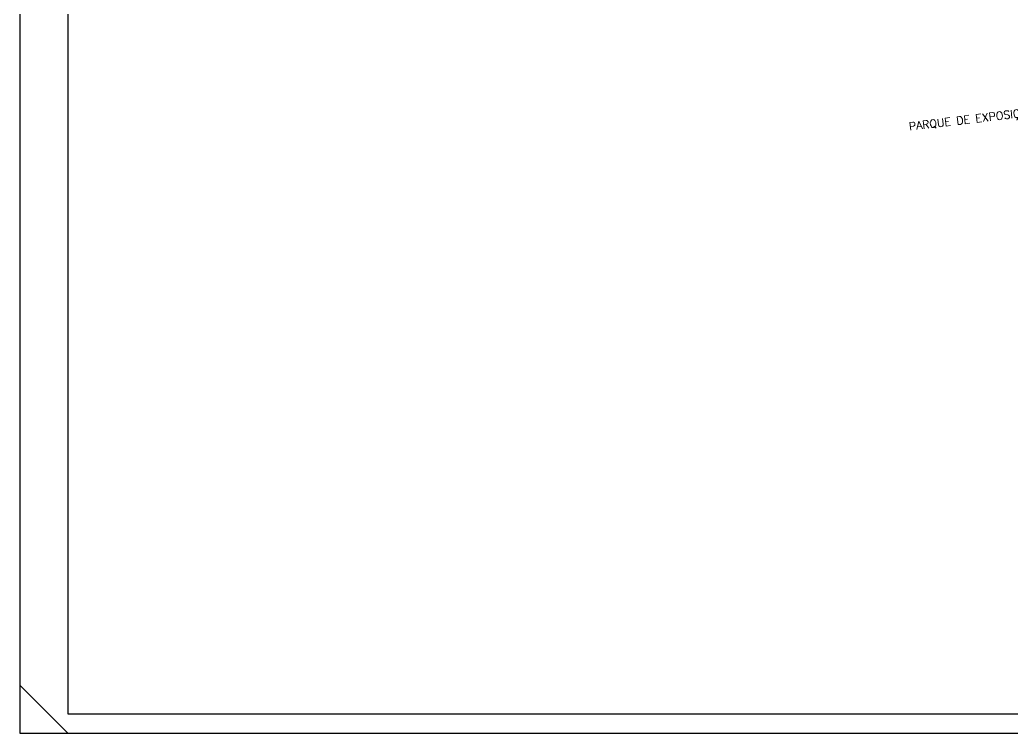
# Model space of a CAD drawing. Header units: inches. Extents: x 1211 to 1586, y 4594 to 4984.
# Drawn here: x 1280.5 to 1332.1, y 4702.2 to 4739.2 of the extents above; entities that cross this region are included whole.
import ezdxf

# ---------------------------------------------------------------- set-up
doc = ezdxf.new("R2010")
doc.units = ezdxf.units.IN
doc.header["$MEASUREMENT"] = 0
doc.linetypes.add('CONTINUO', pattern=[0])
for name, color, linetype in [('Layer2', 2, 'Continuous'), ('PLANIMETRIA', 7, 'CONTINUO'), ('S2MARGF', 4, 'Continuous'), ('S2MARGG', 13, 'Continuous')]:
    doc.layers.add(name, color=color, linetype=linetype)
doc.styles.add('SIMPLEX', font='simplex', dxfattribs={"height": 0.2})

# ---------------------------------------------------------------- blocks, each defined once
blk = doc.blocks.new('vytvguyvuy')
at = {"layer": 'PLANIMETRIA', "color": 7, "style": 'SIMPLEX'}
blk.add_text('PARQUE DE EXPOSIÇÃO', height=1.5, rotation=6.83534, dxfattribs=at).set_placement((975.937, 4556.065, -102))

msp = doc.modelspace()

# ---------------------------------------------------------------- linework, layer by layer
at = {"layer": 'S2MARGF'}
msp.add_line((1283.026, 4702.1632), (1280.526, 4704.6632), dxfattribs=at)
msp.add_lwpolyline([(1280.526, 4702.1632), (1385.926, 4702.1632), (1385.926, 4786.2632), (1280.526, 4786.2632)], close=True, dxfattribs=at)
at = {"layer": 'S2MARGG'}
for p, q in [((1283.026, 4785.2632), (1283.026, 4703.1632)), ((1283.026, 4703.1632), (1384.926, 4703.1632))]:
    msp.add_line(p, q, dxfattribs=at)

# ---------------------------------------------------------------- block references
at = {"layer": 'Layer2', "xscale": 0.2772, "yscale": 0.2772, "zscale": 0.2772}
msp.add_blockref('vytvguyvuy', (1056.1935, 3470.5145, 24.48), dxfattribs=at)

doc.saveas('drawing.dxf')
